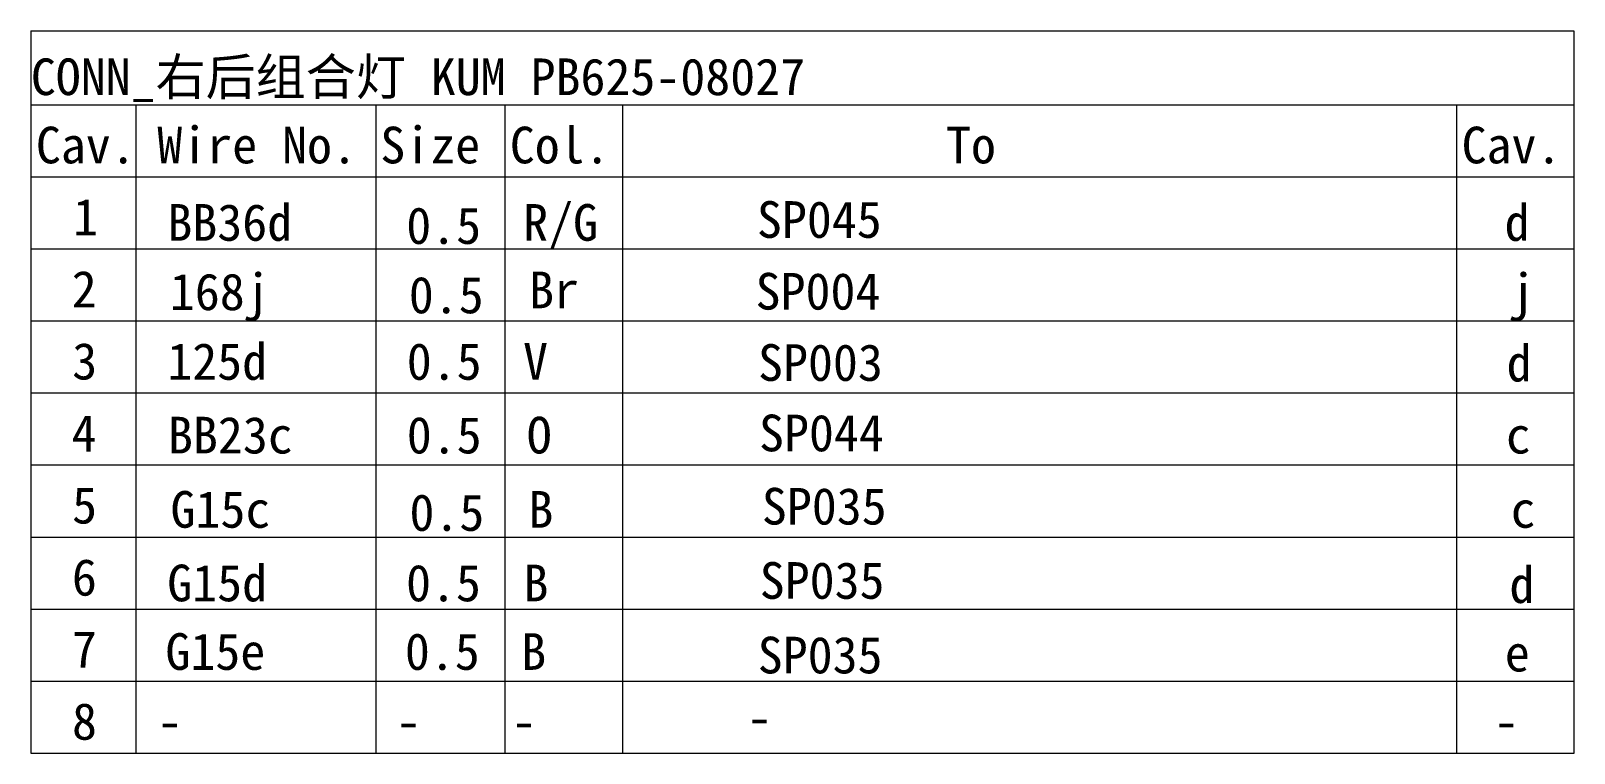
# Model space of a CAD drawing. Header units: millimetres. Extents: x 17 to 3784, y 12 to 1382.
# Drawn here: x 2416.7 to 2470, y 993.9 to 1018.8 of the extents above; entities that cross this region are included whole.
import ezdxf

# ---------------------------------------------------------------- set-up
doc = ezdxf.new("R2010")
doc.units = ezdxf.units.MM
doc.styles.add('FangSong_GB2312_Style', font='simfang.ttf')

msp = doc.modelspace()

# ---------------------------------------------------------------- linework, layer by layer
at = {"color": 7, "linetype": 'Continuous', "lineweight": 13}
for points in [[(2416.744, 1018.816), (2469.981, 1018.816)], [(2416.744, 1018.816), (2416.744, 993.896)], [(2469.972, 1018.801), (2469.972, 993.896)], [(2416.744, 1016.266), (2469.981, 1016.266)], [(2420.368, 1016.226), (2420.368, 993.896)], [(2428.647, 1016.266), (2428.647, 993.896)], [(2433.095, 1016.266), (2433.095, 993.896)], [(2437.15, 1016.266), (2437.15, 993.896)], [(2465.926, 1016.266), (2465.926, 993.896)], [(2416.744, 1013.78), (2469.981, 1013.78)], [(2416.744, 1011.295), (2469.981, 1011.295)], [(2416.744, 1008.809), (2469.981, 1008.809)], [(2416.744, 1006.323), (2469.981, 1006.323)], [(2416.744, 1003.838), (2469.981, 1003.838)], [(2416.744, 1001.352), (2469.981, 1001.352)], [(2416.744, 998.867), (2469.981, 998.867)], [(2416.744, 996.381), (2469.981, 996.381)], [(2416.744, 993.896), (2469.981, 993.896)]]:
    msp.add_lwpolyline(points, dxfattribs=at)

# ---------------------------------------------------------------- texts
at = {"color": 1, "linetype": 'Continuous', "style": 'FangSong_GB2312_Style'}
for s, height, p in [('CONN_右后组合灯 KUM PB625-08027', 1.26546, (2416.744, 1016.599)), ('BB36d', 1.2655, (2421.453, 1011.574)), ('0.5', 1.2655, (2429.695, 1011.465)), ('R/G', 1.2655, (2433.727, 1011.574)), ('SP045', 1.2655, (2441.791, 1011.675)), ('d', 1.265, (2467.582, 1011.574)), ('168j', 1.2655, (2421.54, 1009.18)), ('Br', 1.2655, (2433.93, 1009.245)), ('SP004', 1.2655, (2441.744, 1009.199)), ('j', 1.265, (2467.768, 1009.18)), ('0.5', 1.2655, (2429.782, 1009.071)), ('125d', 1.2655, (2421.45, 1006.777)), ('0.5', 1.2655, (2429.711, 1006.777)), ('V', 1.265, (2433.724, 1006.777)), ('SP003', 1.2655, (2441.83, 1006.74)), ('d', 1.265, (2467.653, 1006.722)), ('BB23c', 1.2655, (2421.474, 1004.235)), ('0.5', 1.2655, (2429.712, 1004.235)), ('O', 1.265, (2433.852, 1004.235)), ('SP044', 1.2655, (2441.864, 1004.31)), ('c', 1.265, (2467.625, 1004.235)), ('SP035', 1.2655, (2441.962, 1001.782)), ('G15c', 1.2655, (2421.562, 1001.673)), ('0.5', 1.2655, (2429.804, 1001.565)), ('B', 1.265, (2433.907, 1001.673)), ('c', 1.265, (2467.79, 1001.673)), ('G15d', 1.2655, (2421.45, 999.134)), ('0.5', 1.2655, (2429.687, 999.134)), ('B', 1.265, (2433.738, 999.134)), ('SP035', 1.2655, (2441.888, 999.221)), ('d', 1.265, (2467.749, 999.079)), ('G15e', 1.2655, (2421.386, 996.769)), ('0.5', 1.2655, (2429.647, 996.769)), ('B', 1.265, (2433.66, 996.769)), ('SP035', 1.2655, (2441.819, 996.647)), ('e', 1.265, (2467.589, 996.714)), ('-', 1.265, (2441.451, 994.504)), ('-', 1.265, (2421.106, 994.359)), ('-', 1.265, (2429.343, 994.359)), ('-', 1.265, (2433.326, 994.359)), ('-', 1.265, (2467.212, 994.359))]:
    msp.add_text(s, height=height, dxfattribs=at).set_placement(p)
at = {"color": 7, "linetype": 'Continuous', "style": 'FangSong_GB2312_Style'}
for s, height, p in [('Cav.', 1.2655, (2416.917, 1014.244)), ('Wire No.', 1.2655, (2421.106, 1014.244)), ('Size', 1.2655, (2428.799, 1014.244)), ('Col.', 1.2655, (2433.267, 1014.244)), ('To', 1.2655, (2448.314, 1014.244)), ('Cav.', 1.2655, (2466.098, 1014.244)), ('1', 1.265, (2418.201, 1011.758)), ('2', 1.265, (2418.153, 1009.272)), ('3', 1.265, (2418.171, 1006.787)), ('4', 1.265, (2418.149, 1004.301)), ('5', 1.265, (2418.167, 1001.816)), ('6', 1.265, (2418.16, 999.33)), ('7', 1.265, (2418.16, 996.845)), ('8', 1.265, (2418.164, 994.359))]:
    msp.add_text(s, height=height, dxfattribs=at).set_placement(p)

doc.saveas('drawing.dxf')
